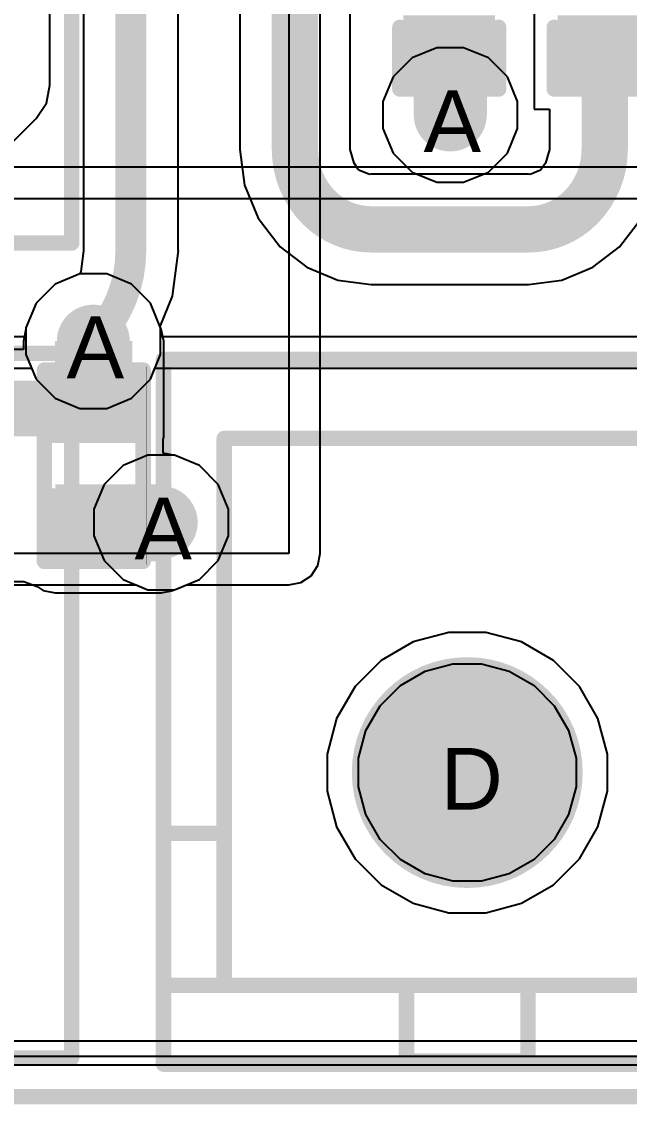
# Model space of a CAD drawing. Header units: inches. Extents: x 0 to 208, y 0 to 213.
# Drawn here: x 4.2606 to 4.4575, y -0.0025 to 0.3483 of the extents above; entities that cross this region are included whole.
import ezdxf

# ---------------------------------------------------------------- set-up
doc = ezdxf.new("R2010")
doc.units = ezdxf.units.IN
doc.header["$MEASUREMENT"] = 0
for name, color, linetype in [('Board_Outline', 216, 'Continuous'), ('Bottom Layer', 5, 'Continuous'), ('Bottom Overlay', 54, 'Continuous'), ('Bottom Paste', 16, 'Continuous'), ('Bottom Solder', 6, 'Continuous'), ('Drill Drawing', 1, 'Continuous'), ('L2_GND1', 16, 'Continuous'), ('L3_SIG1', 76, 'Continuous'), ('L4_PWR', 90, 'Continuous'), ('L5_GND2', 156, 'Continuous'), ('L6_SIG2', 130, 'Continuous'), ('L7_GND3', 216, 'Continuous'), ('Multi-Layer', 9, 'Continuous'), ('Pad Holes', 156, 'Continuous'), ('Top Layer', 1, 'Continuous'), ('Top Overlay', 2, 'Continuous'), ('Top Paste', 8, 'Continuous'), ('Top Solder', 216, 'Continuous'), ('Via Holes', 16, 'Continuous')]:
    doc.layers.add(name, color=color, linetype=linetype)
doc.styles.add('Arial', font='', dxfattribs={"height": 0.2})
doc.styles.get('Arial').set_extended_font_data('Arial')

# ---------------------------------------------------------------- blocks, each defined once
blk = doc.blocks.new('RES_0402_B_458')
at = {"layer": 'Bottom Layer'}
for points in [[(-0.0095, 0.0125), (-0.0095, -0.0125), (-0.0275, -0.0125), (-0.0275, 0.0125)], [(0.0275, 0.0125), (0.0275, -0.0125), (0.0095, -0.0125), (0.0095, 0.0125)]]:
    blk.add_hatch(color=5, dxfattribs=at).paths.add_polyline_path(points)
at = {"layer": 'Bottom Paste'}
for points in [[(-0.0095, 0.0125), (-0.0095, -0.0125), (-0.0275, -0.0125), (-0.0275, 0.0125)], [(0.0275, 0.0125), (0.0275, -0.0125), (0.0095, -0.0125), (0.0095, 0.0125)]]:
    blk.add_hatch(color=16, dxfattribs=at).paths.add_polyline_path(points)
at = {"layer": 'Bottom Solder'}
for points in [[(-0.00734, 0.01467), (-0.00734, -0.01467), (-0.02967, -0.01467), (-0.02967, 0.01467)], [(0.02966, 0.01467), (0.02966, -0.01467), (0.00733, -0.01467), (0.00733, 0.01467)]]:
    blk.add_hatch(color=6, dxfattribs=at).paths.add_polyline_path(points)
at = {"layer": 'Bottom Overlay'}
for points in [[(0.031, 0.016, 0.005, 0.005, 0), (-0.031, 0.016, 0.005, 0.005, 0)], [(-0.031, -0.016, 0.005, 0.005, 0), (-0.031, 0.016, 0.005, 0.005, 0)], [(0.031, -0.016, 0.005, 0.005, 0), (0.031, 0.016, 0.005, 0.005, 0)], [(0.032, 0.017, 0.000127, 0.000127, 0), (-0.032, 0.017, 0.000127, 0.000127, 0)], [(0.031, -0.016, 0.005, 0.005, 0), (-0.031, -0.016, 0.005, 0.005, 0)]]:
    blk.add_lwpolyline(points, format="xyseb", dxfattribs=at)
for points in [[(-0.03225, 0.016, 0.0025, 0.0025, 1), (-0.02975, 0.016, 0.0025, 0.0025, 1)], [(-0.03225, 0.016, 0.0025, 0.0025, 1), (-0.02975, 0.016, 0.0025, 0.0025, 1)], [(0.02975, 0.016, 0.0025, 0.0025, 1), (0.03225, 0.016, 0.0025, 0.0025, 1)], [(0.02975, 0.016, 0.0025, 0.0025, 1), (0.03225, 0.016, 0.0025, 0.0025, 1)], [(-0.03203, 0.017, 0.0000635, 0.0000635, 1), (-0.03197, 0.017, 0.0000635, 0.0000635, 1)], [(0.03197, 0.017, 0.0000635, 0.0000635, 1), (0.03203, 0.017, 0.0000635, 0.0000635, 1)], [(-0.03225, -0.016, 0.0025, 0.0025, 1), (-0.02975, -0.016, 0.0025, 0.0025, 1)], [(-0.03225, -0.016, 0.0025, 0.0025, 1), (-0.02975, -0.016, 0.0025, 0.0025, 1)], [(0.02975, -0.016, 0.0025, 0.0025, 1), (0.03225, -0.016, 0.0025, 0.0025, 1)], [(0.02975, -0.016, 0.0025, 0.0025, 1), (0.03225, -0.016, 0.0025, 0.0025, 1)]]:
    blk.add_lwpolyline(points, format="xyseb", close=True, dxfattribs=at)
blk = doc.blocks.new('XH_4A_519')
at = {"layer": 'Top Overlay'}
for points in [[(-0.24607, 0.1318, 0.005, 0.005, 0), (0.24606, 0.1318, 0.005, 0.005, 0)], [(0.24606, -0.096, 0.005, 0.005, 0), (0.24606, 0.1318, 0.005, 0.005, 0)], [(-0.24607, -0.09655, 0.005, 0.005, 0), (0.24606, -0.09655, 0.005, 0.005, 0)]]:
    blk.add_lwpolyline(points, format="xyseb", dxfattribs=at)
for points in [[(0.24481, 0.1318, 0.0025, 0.0025, 1), (0.24731, 0.1318, 0.0025, 0.0025, 1)], [(0.24481, 0.1318, 0.0025, 0.0025, 1), (0.24731, 0.1318, 0.0025, 0.0025, 1)], [(0.24481, -0.096, 0.0025, 0.0025, 1), (0.24731, -0.096, 0.0025, 0.0025, 1)], [(0.24481, -0.09655, 0.0025, 0.0025, 1), (0.24731, -0.09655, 0.0025, 0.0025, 1)]]:
    blk.add_lwpolyline(points, format="xyseb", close=True, dxfattribs=at)
blk = doc.blocks.new('XH_4A_L_521')
at = {"layer": 'Top Overlay'}
for points in [[(0.24606, -0.09, 0.005, 0.005, 0), (0.24606, 0.13779, 0.005, 0.005, 0)], [(-0.24607, -0.09055, 0.005, 0.005, 0), (0.24606, -0.09055, 0.005, 0.005, 0)]]:
    blk.add_lwpolyline(points, format="xyseb", dxfattribs=at)
for points in [[(0.24481, -0.09, 0.0025, 0.0025, 1), (0.24731, -0.09, 0.0025, 0.0025, 1)], [(0.24481, -0.09055, 0.0025, 0.0025, 1), (0.24731, -0.09055, 0.0025, 0.0025, 1)]]:
    blk.add_lwpolyline(points, format="xyseb", close=True, dxfattribs=at)
blk = doc.blocks.new('HC_XH_3A_R_529')
at = {"layer": 'Bottom Layer'}
h = blk.add_hatch(color=5, dxfattribs=at)
edge = h.paths.add_edge_path()
edge.add_arc((-0.09843, 0), 0.03543, 0, 360)
h = blk.add_hatch(color=5, dxfattribs=at)
edge = h.paths.add_edge_path()
edge.add_arc((0, 0), 0.03543, 0, 360)
blk.add_hatch(color=5, dxfattribs=at).paths.add_polyline_path([(0.06299, 0.03543), (0.13386, 0.03543), (0.13386, -0.03543), (0.06299, -0.03543)])
at = {"layer": 'Bottom Solder'}
h = blk.add_hatch(color=6, dxfattribs=at)
edge = h.paths.add_edge_path()
edge.add_arc((-0.09843, 0), 0.0374, 0, 360)
h = blk.add_hatch(color=6, dxfattribs=at)
edge = h.paths.add_edge_path()
edge.add_arc((0, 0), 0.0374, 0, 360)
blk.add_hatch(color=6, dxfattribs=at).paths.add_polyline_path([(0.06102, 0.0374), (0.13583, 0.0374), (0.13583, -0.0374), (0.06102, -0.0374)])
at = {"layer": 'L2_GND1'}
h = blk.add_hatch(color=16, dxfattribs=at)
edge = h.paths.add_edge_path()
edge.add_arc((-0.09843, 0), 0.03543, 0, 360)
h = blk.add_hatch(color=16, dxfattribs=at)
edge = h.paths.add_edge_path()
edge.add_arc((0, 0), 0.03543, 0, 360)
blk.add_hatch(color=16, dxfattribs=at).paths.add_polyline_path([(0.06299, 0.03543), (0.13386, 0.03543), (0.13386, -0.03543), (0.06299, -0.03543)])
at = {"layer": 'L3_SIG1'}
h = blk.add_hatch(color=76, dxfattribs=at)
edge = h.paths.add_edge_path()
edge.add_arc((-0.09843, 0), 0.03543, 0, 360)
h = blk.add_hatch(color=76, dxfattribs=at)
edge = h.paths.add_edge_path()
edge.add_arc((0, 0), 0.03543, 0, 360)
blk.add_hatch(color=76, dxfattribs=at).paths.add_polyline_path([(0.06299, 0.03543), (0.13386, 0.03543), (0.13386, -0.03543), (0.06299, -0.03543)])
at = {"layer": 'L4_PWR'}
h = blk.add_hatch(color=90, dxfattribs=at)
edge = h.paths.add_edge_path()
edge.add_arc((-0.09843, 0), 0.03543, 0, 360)
h = blk.add_hatch(color=90, dxfattribs=at)
edge = h.paths.add_edge_path()
edge.add_arc((0, 0), 0.03543, 0, 360)
blk.add_hatch(color=90, dxfattribs=at).paths.add_polyline_path([(0.06299, 0.03543), (0.13386, 0.03543), (0.13386, -0.03543), (0.06299, -0.03543)])
at = {"layer": 'L5_GND2'}
h = blk.add_hatch(color=156, dxfattribs=at)
edge = h.paths.add_edge_path()
edge.add_arc((-0.09843, 0), 0.03543, 0, 360)
h = blk.add_hatch(color=156, dxfattribs=at)
edge = h.paths.add_edge_path()
edge.add_arc((0, 0), 0.03543, 0, 360)
blk.add_hatch(color=156, dxfattribs=at).paths.add_polyline_path([(0.06299, 0.03543), (0.13386, 0.03543), (0.13386, -0.03543), (0.06299, -0.03543)])
at = {"layer": 'L6_SIG2'}
h = blk.add_hatch(color=130, dxfattribs=at)
edge = h.paths.add_edge_path()
edge.add_arc((-0.09843, 0), 0.03543, 0, 360)
h = blk.add_hatch(color=130, dxfattribs=at)
edge = h.paths.add_edge_path()
edge.add_arc((0, 0), 0.03543, 0, 360)
blk.add_hatch(color=130, dxfattribs=at).paths.add_polyline_path([(0.06299, 0.03543), (0.13386, 0.03543), (0.13386, -0.03543), (0.06299, -0.03543)])
at = {"layer": 'L7_GND3'}
h = blk.add_hatch(color=216, dxfattribs=at)
edge = h.paths.add_edge_path()
edge.add_arc((-0.09843, 0), 0.03543, 0, 360)
h = blk.add_hatch(color=216, dxfattribs=at)
edge = h.paths.add_edge_path()
edge.add_arc((0, 0), 0.03543, 0, 360)
blk.add_hatch(color=216, dxfattribs=at).paths.add_polyline_path([(0.06299, 0.03543), (0.13386, 0.03543), (0.13386, -0.03543), (0.06299, -0.03543)])
at = {"layer": 'Multi-Layer'}
h = blk.add_hatch(color=9, dxfattribs=at)
edge = h.paths.add_edge_path()
edge.add_arc((-0.09843, 0), 0.03543, 0, 360)
h = blk.add_hatch(color=9, dxfattribs=at)
edge = h.paths.add_edge_path()
edge.add_arc((0, 0), 0.03543, 0, 360)
blk.add_hatch(color=9, dxfattribs=at).paths.add_polyline_path([(0.06299, 0.03543), (0.13386, 0.03543), (0.13386, -0.03543), (0.06299, -0.03543)])
at = {"layer": 'Pad Holes'}
h = blk.add_hatch(color=7, dxfattribs=at)
edge = h.paths.add_edge_path()
edge.add_arc((-0.09843, 0), 0.01969, 0, 360)
h = blk.add_hatch(color=7, dxfattribs=at)
edge = h.paths.add_edge_path()
edge.add_arc((0, 0), 0.01969, 0, 360)
h = blk.add_hatch(color=7, dxfattribs=at)
edge = h.paths.add_edge_path()
edge.add_arc((0.09842, 0), 0.01969, 0, 360)
at = {"layer": 'Top Layer'}
h = blk.add_hatch(color=1, dxfattribs=at)
edge = h.paths.add_edge_path()
edge.add_arc((-0.09843, 0), 0.03543, 0, 360)
h = blk.add_hatch(color=1, dxfattribs=at)
edge = h.paths.add_edge_path()
edge.add_arc((0, 0), 0.03543, 0, 360)
blk.add_hatch(color=1, dxfattribs=at).paths.add_polyline_path([(0.06299, 0.03543), (0.13386, 0.03543), (0.13386, -0.03543), (0.06299, -0.03543)])
at = {"layer": 'Top Solder'}
h = blk.add_hatch(color=216, dxfattribs=at)
edge = h.paths.add_edge_path()
edge.add_arc((-0.09843, 0), 0.0374, 0, 360)
h = blk.add_hatch(color=216, dxfattribs=at)
edge = h.paths.add_edge_path()
edge.add_arc((0, 0), 0.0374, 0, 360)
blk.add_hatch(color=216, dxfattribs=at).paths.add_polyline_path([(0.06102, 0.0374), (0.13583, 0.0374), (0.13583, -0.0374), (0.06102, -0.0374)])
at = {"layer": 'Top Overlay'}
for points in [[(-0.19685, 0.13386, 0.005, 0.005, 0), (0.19685, 0.13386, 0.005, 0.005, 0)], [(-0.19685, -0.09449, 0.005, 0.005, 0), (-0.19685, 0.13386, 0.005, 0.005, 0)], [(0.19685, -0.09449, 0.005, 0.005, 0), (0.19685, 0.13386, 0.005, 0.005, 0)], [(-0.17717, -0.0689, 0.005, 0.005, 0), (-0.17717, 0.10827, 0.005, 0.005, 0)], [(-0.17717, 0.10827, 0.005, 0.005, 0), (0.17224, 0.10827, 0.005, 0.005, 0)], [(0.17224, -0.0689, 0.005, 0.005, 0), (0.17224, 0.10827, 0.005, 0.005, 0)], [(-0.19685, -0.0689, 0.005, 0.005, 0), (-0.19685, -0.01969, 0.005, 0.005, 0)], [(-0.19685, -0.01969, 0.005, 0.005, 0), (-0.17716, -0.01969, 0.005, 0.005, 0)], [(-0.17716, -0.0689, 0.005, 0.005, 0), (-0.17716, -0.01969, 0.005, 0.005, 0)], [(0.17224, -0.0689, 0.005, 0.005, 0), (0.17224, -0.01969, 0.005, 0.005, 0)], [(0.17224, -0.01969, 0.005, 0.005, 0), (0.19685, -0.01969, 0.005, 0.005, 0)], [(0.19685, -0.0689, 0.005, 0.005, 0), (0.19685, -0.01969, 0.005, 0.005, 0)], [(-0.19685, -0.0689, 0.005, 0.005, 0), (-0.17716, -0.0689, 0.005, 0.005, 0)], [(-0.17717, -0.0689, 0.005, 0.005, 0), (0.17224, -0.0689, 0.005, 0.005, 0)], [(-0.11811, -0.09351, 0.005, 0.005, 0), (-0.11811, -0.0689, 0.005, 0.005, 0)], [(-0.11811, -0.0689, 0.005, 0.005, 0), (-0.07874, -0.0689, 0.005, 0.005, 0)], [(-0.07874, -0.09351, 0.005, 0.005, 0), (-0.07874, -0.0689, 0.005, 0.005, 0)], [(0.07874, -0.09351, 0.005, 0.005, 0), (0.07874, -0.0689, 0.005, 0.005, 0)], [(0.07874, -0.0689, 0.005, 0.005, 0), (0.11811, -0.0689, 0.005, 0.005, 0)], [(0.11811, -0.09351, 0.005, 0.005, 0), (0.11811, -0.0689, 0.005, 0.005, 0)], [(0.17224, -0.0689, 0.005, 0.005, 0), (0.19685, -0.0689, 0.005, 0.005, 0)], [(-0.11811, -0.09351, 0.005, 0.005, 0), (-0.07874, -0.09351, 0.005, 0.005, 0)], [(0.07874, -0.09351, 0.005, 0.005, 0), (0.11811, -0.09351, 0.005, 0.005, 0)], [(-0.19685, -0.09449, 0.005, 0.005, 0), (0.19685, -0.09449, 0.005, 0.005, 0)]]:
    blk.add_lwpolyline(points, format="xyseb", dxfattribs=at)
for points in [[(-0.1981, 0.13386, 0.0025, 0.0025, 1), (-0.1956, 0.13386, 0.0025, 0.0025, 1)], [(-0.1981, 0.13386, 0.0025, 0.0025, 1), (-0.1956, 0.13386, 0.0025, 0.0025, 1)], [(0.1956, 0.13386, 0.0025, 0.0025, 1), (0.1981, 0.13386, 0.0025, 0.0025, 1)], [(0.1956, 0.13386, 0.0025, 0.0025, 1), (0.1981, 0.13386, 0.0025, 0.0025, 1)], [(-0.17842, 0.10827, 0.0025, 0.0025, 1), (-0.17592, 0.10827, 0.0025, 0.0025, 1)], [(-0.17842, 0.10827, 0.0025, 0.0025, 1), (-0.17592, 0.10827, 0.0025, 0.0025, 1)], [(0.17099, 0.10827, 0.0025, 0.0025, 1), (0.17349, 0.10827, 0.0025, 0.0025, 1)], [(0.17099, 0.10827, 0.0025, 0.0025, 1), (0.17349, 0.10827, 0.0025, 0.0025, 1)], [(-0.1981, -0.01969, 0.0025, 0.0025, 1), (-0.1956, -0.01969, 0.0025, 0.0025, 1)], [(-0.1981, -0.01969, 0.0025, 0.0025, 1), (-0.1956, -0.01969, 0.0025, 0.0025, 1)], [(-0.17841, -0.01969, 0.0025, 0.0025, 1), (-0.17591, -0.01969, 0.0025, 0.0025, 1)], [(-0.17841, -0.01969, 0.0025, 0.0025, 1), (-0.17591, -0.01969, 0.0025, 0.0025, 1)], [(0.17099, -0.01969, 0.0025, 0.0025, 1), (0.17349, -0.01969, 0.0025, 0.0025, 1)], [(0.17099, -0.01969, 0.0025, 0.0025, 1), (0.17349, -0.01969, 0.0025, 0.0025, 1)], [(0.1956, -0.01969, 0.0025, 0.0025, 1), (0.1981, -0.01969, 0.0025, 0.0025, 1)], [(0.1956, -0.01969, 0.0025, 0.0025, 1), (0.1981, -0.01969, 0.0025, 0.0025, 1)], [(-0.1981, -0.0689, 0.0025, 0.0025, 1), (-0.1956, -0.0689, 0.0025, 0.0025, 1)], [(-0.1981, -0.0689, 0.0025, 0.0025, 1), (-0.1956, -0.0689, 0.0025, 0.0025, 1)], [(-0.17842, -0.0689, 0.0025, 0.0025, 1), (-0.17592, -0.0689, 0.0025, 0.0025, 1)], [(-0.17842, -0.0689, 0.0025, 0.0025, 1), (-0.17592, -0.0689, 0.0025, 0.0025, 1)], [(-0.17841, -0.0689, 0.0025, 0.0025, 1), (-0.17591, -0.0689, 0.0025, 0.0025, 1)], [(-0.17841, -0.0689, 0.0025, 0.0025, 1), (-0.17591, -0.0689, 0.0025, 0.0025, 1)], [(-0.11936, -0.0689, 0.0025, 0.0025, 1), (-0.11686, -0.0689, 0.0025, 0.0025, 1)], [(-0.11936, -0.0689, 0.0025, 0.0025, 1), (-0.11686, -0.0689, 0.0025, 0.0025, 1)], [(-0.07999, -0.0689, 0.0025, 0.0025, 1), (-0.07749, -0.0689, 0.0025, 0.0025, 1)], [(-0.07999, -0.0689, 0.0025, 0.0025, 1), (-0.07749, -0.0689, 0.0025, 0.0025, 1)], [(0.07749, -0.0689, 0.0025, 0.0025, 1), (0.07999, -0.0689, 0.0025, 0.0025, 1)], [(0.07749, -0.0689, 0.0025, 0.0025, 1), (0.07999, -0.0689, 0.0025, 0.0025, 1)], [(0.11686, -0.0689, 0.0025, 0.0025, 1), (0.11936, -0.0689, 0.0025, 0.0025, 1)], [(0.11686, -0.0689, 0.0025, 0.0025, 1), (0.11936, -0.0689, 0.0025, 0.0025, 1)], [(0.17099, -0.0689, 0.0025, 0.0025, 1), (0.17349, -0.0689, 0.0025, 0.0025, 1)], [(0.17099, -0.0689, 0.0025, 0.0025, 1), (0.17349, -0.0689, 0.0025, 0.0025, 1)], [(0.17099, -0.0689, 0.0025, 0.0025, 1), (0.17349, -0.0689, 0.0025, 0.0025, 1)], [(0.17099, -0.0689, 0.0025, 0.0025, 1), (0.17349, -0.0689, 0.0025, 0.0025, 1)], [(0.1956, -0.0689, 0.0025, 0.0025, 1), (0.1981, -0.0689, 0.0025, 0.0025, 1)], [(0.1956, -0.0689, 0.0025, 0.0025, 1), (0.1981, -0.0689, 0.0025, 0.0025, 1)], [(-0.11936, -0.09351, 0.0025, 0.0025, 1), (-0.11686, -0.09351, 0.0025, 0.0025, 1)], [(-0.11936, -0.09351, 0.0025, 0.0025, 1), (-0.11686, -0.09351, 0.0025, 0.0025, 1)], [(-0.07999, -0.09351, 0.0025, 0.0025, 1), (-0.07749, -0.09351, 0.0025, 0.0025, 1)], [(-0.07999, -0.09351, 0.0025, 0.0025, 1), (-0.07749, -0.09351, 0.0025, 0.0025, 1)], [(0.07749, -0.09351, 0.0025, 0.0025, 1), (0.07999, -0.09351, 0.0025, 0.0025, 1)], [(0.07749, -0.09351, 0.0025, 0.0025, 1), (0.07999, -0.09351, 0.0025, 0.0025, 1)], [(0.11686, -0.09351, 0.0025, 0.0025, 1), (0.11936, -0.09351, 0.0025, 0.0025, 1)], [(0.11686, -0.09351, 0.0025, 0.0025, 1), (0.11936, -0.09351, 0.0025, 0.0025, 1)], [(-0.1981, -0.09449, 0.0025, 0.0025, 1), (-0.1956, -0.09449, 0.0025, 0.0025, 1)], [(-0.1981, -0.09449, 0.0025, 0.0025, 1), (-0.1956, -0.09449, 0.0025, 0.0025, 1)], [(0.1956, -0.09449, 0.0025, 0.0025, 1), (0.1981, -0.09449, 0.0025, 0.0025, 1)], [(0.1956, -0.09449, 0.0025, 0.0025, 1), (0.1981, -0.09449, 0.0025, 0.0025, 1)]]:
    blk.add_lwpolyline(points, format="xyseb", close=True, dxfattribs=at)
blk = doc.blocks.new('CAP_0402_640')
at = {"layer": 'Top Layer'}
for points in [[(-0.0275, -0.0125), (-0.0275, 0.0125), (-0.0095, 0.0125), (-0.0095, -0.0125)], [(0.0095, -0.0125), (0.0095, 0.0125), (0.0275, 0.0125), (0.0275, -0.0125)]]:
    blk.add_hatch(color=1, dxfattribs=at).paths.add_polyline_path(points)
at = {"layer": 'Top Paste'}
for points in [[(-0.0275, -0.0125), (-0.0275, 0.0125), (-0.0095, 0.0125), (-0.0095, -0.0125)], [(0.0095, -0.0125), (0.0095, 0.0125), (0.0275, 0.0125), (0.0275, -0.0125)]]:
    blk.add_hatch(color=8, dxfattribs=at).paths.add_polyline_path(points)
at = {"layer": 'Top Solder'}
for points in [[(-0.02986, -0.01486), (-0.02986, 0.01486), (-0.00714, 0.01486), (-0.00714, -0.01486)], [(0.00714, -0.01486), (0.00714, 0.01486), (0.02986, 0.01486), (0.02986, -0.01486)]]:
    blk.add_hatch(color=216, dxfattribs=at).paths.add_polyline_path(points)
at = {"layer": 'Top Overlay'}
for points in [[(-0.031, -0.016, 0.005, 0.005, 0), (-0.031, 0.016, 0.005, 0.005, 0)], [(-0.011, 0.016, 0.005, 0.005, 0), (-0.031, 0.016, 0.005, 0.005, 0)], [(0.031, 0.016, 0.005, 0.005, 0), (0.011, 0.016, 0.005, 0.005, 0)], [(0.031, -0.016, 0.005, 0.005, 0), (0.031, 0.016, 0.005, 0.005, 0)], [(-0.011, -0.016, 0.005, 0.005, 0), (-0.031, -0.016, 0.005, 0.005, 0)], [(0.031, -0.016, 0.005, 0.005, 0), (0.011, -0.016, 0.005, 0.005, 0)]]:
    blk.add_lwpolyline(points, format="xyseb", dxfattribs=at)
for points in [[(-0.03225, 0.016, 0.0025, 0.0025, 1), (-0.02975, 0.016, 0.0025, 0.0025, 1)], [(-0.03225, 0.016, 0.0025, 0.0025, 1), (-0.02975, 0.016, 0.0025, 0.0025, 1)], [(-0.01225, 0.016, 0.0025, 0.0025, 1), (-0.00975, 0.016, 0.0025, 0.0025, 1)], [(0.00975, 0.016, 0.0025, 0.0025, 1), (0.01225, 0.016, 0.0025, 0.0025, 1)], [(0.02975, 0.016, 0.0025, 0.0025, 1), (0.03225, 0.016, 0.0025, 0.0025, 1)], [(0.02975, 0.016, 0.0025, 0.0025, 1), (0.03225, 0.016, 0.0025, 0.0025, 1)], [(-0.03225, -0.016, 0.0025, 0.0025, 1), (-0.02975, -0.016, 0.0025, 0.0025, 1)], [(-0.03225, -0.016, 0.0025, 0.0025, 1), (-0.02975, -0.016, 0.0025, 0.0025, 1)], [(-0.01225, -0.016, 0.0025, 0.0025, 1), (-0.00975, -0.016, 0.0025, 0.0025, 1)], [(0.00975, -0.016, 0.0025, 0.0025, 1), (0.01225, -0.016, 0.0025, 0.0025, 1)], [(0.02975, -0.016, 0.0025, 0.0025, 1), (0.03225, -0.016, 0.0025, 0.0025, 1)], [(0.02975, -0.016, 0.0025, 0.0025, 1), (0.03225, -0.016, 0.0025, 0.0025, 1)]]:
    blk.add_lwpolyline(points, format="xyseb", close=True, dxfattribs=at)
blk = doc.blocks.new('CAP_0402_642')
at = {"layer": 'Top Layer'}
for points in [[(-0.0275, -0.0125), (-0.0275, 0.0125), (-0.0095, 0.0125), (-0.0095, -0.0125)], [(0.0095, -0.0125), (0.0095, 0.0125), (0.0275, 0.0125), (0.0275, -0.0125)]]:
    blk.add_hatch(color=1, dxfattribs=at).paths.add_polyline_path(points)
at = {"layer": 'Top Paste'}
for points in [[(-0.0275, -0.0125), (-0.0275, 0.0125), (-0.0095, 0.0125), (-0.0095, -0.0125)], [(0.0095, -0.0125), (0.0095, 0.0125), (0.0275, 0.0125), (0.0275, -0.0125)]]:
    blk.add_hatch(color=8, dxfattribs=at).paths.add_polyline_path(points)
at = {"layer": 'Top Solder'}
for points in [[(-0.02986, -0.01486), (-0.02986, 0.01486), (-0.00714, 0.01486), (-0.00714, -0.01486)], [(0.00714, -0.01486), (0.00714, 0.01486), (0.02986, 0.01486), (0.02986, -0.01486)]]:
    blk.add_hatch(color=216, dxfattribs=at).paths.add_polyline_path(points)
at = {"layer": 'Top Overlay'}
for points in [[(-0.031, 0.016, 0.005, 0.005, 0), (-0.031, -0.016, 0.005, 0.005, 0)], [(-0.031, 0.016, 0.005, 0.005, 0), (-0.011, 0.016, 0.005, 0.005, 0)], [(0.011, 0.016, 0.005, 0.005, 0), (0.031, 0.016, 0.005, 0.005, 0)], [(0.031, 0.016, 0.005, 0.005, 0), (0.031, -0.016, 0.005, 0.005, 0)], [(-0.031, -0.016, 0.005, 0.005, 0), (-0.011, -0.016, 0.005, 0.005, 0)], [(0.011, -0.016, 0.005, 0.005, 0), (0.031, -0.016, 0.005, 0.005, 0)]]:
    blk.add_lwpolyline(points, format="xyseb", dxfattribs=at)
for points in [[(-0.03225, 0.016, 0.0025, 0.0025, 1), (-0.02975, 0.016, 0.0025, 0.0025, 1)], [(-0.03225, 0.016, 0.0025, 0.0025, 1), (-0.02975, 0.016, 0.0025, 0.0025, 1)], [(-0.01225, 0.016, 0.0025, 0.0025, 1), (-0.00975, 0.016, 0.0025, 0.0025, 1)], [(0.00975, 0.016, 0.0025, 0.0025, 1), (0.01225, 0.016, 0.0025, 0.0025, 1)], [(0.02975, 0.016, 0.0025, 0.0025, 1), (0.03225, 0.016, 0.0025, 0.0025, 1)], [(0.02975, 0.016, 0.0025, 0.0025, 1), (0.03225, 0.016, 0.0025, 0.0025, 1)], [(-0.03225, -0.016, 0.0025, 0.0025, 1), (-0.02975, -0.016, 0.0025, 0.0025, 1)], [(-0.03225, -0.016, 0.0025, 0.0025, 1), (-0.02975, -0.016, 0.0025, 0.0025, 1)], [(-0.01225, -0.016, 0.0025, 0.0025, 1), (-0.00975, -0.016, 0.0025, 0.0025, 1)], [(0.00975, -0.016, 0.0025, 0.0025, 1), (0.01225, -0.016, 0.0025, 0.0025, 1)], [(0.02975, -0.016, 0.0025, 0.0025, 1), (0.03225, -0.016, 0.0025, 0.0025, 1)], [(0.02975, -0.016, 0.0025, 0.0025, 1), (0.03225, -0.016, 0.0025, 0.0025, 1)]]:
    blk.add_lwpolyline(points, format="xyseb", close=True, dxfattribs=at)

msp = doc.modelspace()

# ---------------------------------------------------------------- hatches: boundary and pattern name
at = {"layer": 'Bottom Layer'}
h = msp.add_hatch(color=5, dxfattribs=at)
edge = h.paths.add_edge_path()
edge.add_arc((4.39949, 0.31806), 0.01181, 0, 360)
h = msp.add_hatch(color=5, dxfattribs=at)
edge = h.paths.add_edge_path()
edge.add_arc((4.28385, 0.24479), 0.01181, 0, 360)
for points in [[(4.27145, 0.21393), (4.29645, 0.21393), (4.29645, 0.24479), (4.27145, 0.24479)], [(4.22635, 0.21393), (4.2965, 0.21393), (4.2965, 0.23193), (4.22635, 0.23193)], [(4.2715, 0.19843), (4.2715, 0.17343), (4.30585, 0.17343), (4.30585, 0.19843)]]:
    msp.add_hatch(color=5, dxfattribs=at).paths.add_polyline_path(points)
h = msp.add_hatch(color=5, dxfattribs=at)
edge = h.paths.add_edge_path()
edge.add_arc((4.30585, 0.18604), 0.01181, 0, 360)
at = {"layer": 'L2_GND1'}
h = msp.add_hatch(color=16, dxfattribs=at)
edge = h.paths.add_edge_path()
edge.add_arc((4.39949, 0.31806), 0.01181, 0, 360)
h = msp.add_hatch(color=16, dxfattribs=at)
edge = h.paths.add_edge_path()
edge.add_arc((4.28385, 0.24479), 0.01181, 0, 360)
h = msp.add_hatch(color=16, dxfattribs=at)
edge = h.paths.add_edge_path()
edge.add_arc((4.30585, 0.18604), 0.01181, 0, 360)
at = {"layer": 'L3_SIG1'}
h = msp.add_hatch(color=76, dxfattribs=at)
edge = h.paths.add_edge_path()
edge.add_arc((4.39949, 0.31806), 0.01181, 0, 360)
h = msp.add_hatch(color=76, dxfattribs=at)
edge = h.paths.add_edge_path()
edge.add_arc((4.28385, 0.24479), 0.01181, 0, 360)
h = msp.add_hatch(color=76, dxfattribs=at)
edge = h.paths.add_edge_path()
edge.add_arc((4.30585, 0.18604), 0.01181, 0, 360)
at = {"layer": 'L4_PWR'}
h = msp.add_hatch(color=90, dxfattribs=at)
edge = h.paths.add_edge_path()
edge.add_arc((4.39949, 0.31806), 0.01181, 0, 360)
h = msp.add_hatch(color=90, dxfattribs=at)
edge = h.paths.add_edge_path()
edge.add_arc((4.28385, 0.24479), 0.01181, 0, 360)
h = msp.add_hatch(color=90, dxfattribs=at)
edge = h.paths.add_edge_path()
edge.add_arc((4.30585, 0.18604), 0.01181, 0, 360)
at = {"layer": 'L5_GND2'}
h = msp.add_hatch(color=156, dxfattribs=at)
edge = h.paths.add_edge_path()
edge.add_arc((4.39949, 0.31806), 0.01181, 0, 360)
h = msp.add_hatch(color=156, dxfattribs=at)
edge = h.paths.add_edge_path()
edge.add_arc((4.28385, 0.24479), 0.01181, 0, 360)
h = msp.add_hatch(color=156, dxfattribs=at)
edge = h.paths.add_edge_path()
edge.add_arc((4.30585, 0.18604), 0.01181, 0, 360)
at = {"layer": 'L6_SIG2'}
h = msp.add_hatch(color=130, dxfattribs=at)
edge = h.paths.add_edge_path()
edge.add_arc((4.39949, 0.31806), 0.01181, 0, 360)
h = msp.add_hatch(color=130, dxfattribs=at)
edge = h.paths.add_edge_path()
edge.add_arc((4.28385, 0.24479), 0.01181, 0, 360)
h = msp.add_hatch(color=130, dxfattribs=at)
edge = h.paths.add_edge_path()
edge.add_arc((4.30585, 0.18604), 0.01181, 0, 360)
at = {"layer": 'L7_GND3'}
h = msp.add_hatch(color=216, dxfattribs=at)
edge = h.paths.add_edge_path()
edge.add_arc((4.39949, 0.31806), 0.01181, 0, 360)
h = msp.add_hatch(color=216, dxfattribs=at)
edge = h.paths.add_edge_path()
edge.add_arc((4.28385, 0.24479), 0.01181, 0, 360)
h = msp.add_hatch(color=216, dxfattribs=at)
edge = h.paths.add_edge_path()
edge.add_arc((4.30585, 0.18604), 0.01181, 0, 360)
at = {"layer": 'Top Layer'}
msp.add_hatch(color=1, dxfattribs=at).paths.add_polyline_path([(4.38768, 0.31806), (4.41134, 0.31806), (4.41134, 0.34798), (4.38768, 0.34798)])
h = msp.add_hatch(color=1, dxfattribs=at)
edge = h.paths.add_edge_path()
edge.add_arc((4.39949, 0.31806), 0.01181, 0, 360)
h = msp.add_hatch(color=1, dxfattribs=at)
edge = h.paths.add_edge_path()
edge.add_arc((4.28385, 0.24479), 0.01181, 0, 360)
h = msp.add_hatch(color=1, dxfattribs=at)
edge = h.paths.add_edge_path()
edge.add_arc((4.30585, 0.18604), 0.01181, 0, 360)
at = {"layer": 'Via Holes'}
h = msp.add_hatch(color=7, dxfattribs=at)
edge = h.paths.add_edge_path()
edge.add_arc((4.39949, 0.31806), 0.00591, 0, 360)
h = msp.add_hatch(color=7, dxfattribs=at)
edge = h.paths.add_edge_path()
edge.add_arc((4.28385, 0.24479), 0.00591, 0, 360)
h = msp.add_hatch(color=7, dxfattribs=at)
edge = h.paths.add_edge_path()
edge.add_arc((4.30585, 0.18604), 0.00591, 0, 360)

# ---------------------------------------------------------------- linework, layer by layer
at = {"layer": 'Board_Outline'}
msp.add_lwpolyline([(0, 0, 0.005, 0.005, 0), (5.90551, 0, 0.005, 0.005, 0)], format="xyseb", dxfattribs=at)
at = {"layer": 'Bottom Layer'}
for p, q in [((4.27149, 0.26328), (4.26536, 0.25714)), ((4.27951, 0.2666), (4.27149, 0.26328)), ((4.28819, 0.2666), (4.27951, 0.2666)), ((4.2962, 0.26328), (4.28819, 0.2666)), ((4.30234, 0.25714), (4.2962, 0.26328)), ((4.26536, 0.25714), (4.26204, 0.24913)), ((4.30566, 0.24913), (4.30234, 0.25714)), ((4.26204, 0.24913), (4.26204, 0.2487)), ((4.30566, 0.24901), (4.30566, 0.24913)), ((4.26203, 0.24869), (4.26126, 0.24479)), ((4.26204, 0.2487), (4.26203, 0.24869)), ((4.30587, 0.24869), (4.30566, 0.24901)), ((4.30665, 0.24479), (4.30587, 0.24869)), ((4.26126, 0.24213), (4.22635, 0.24213)), ((4.26126, 0.24479), (4.26126, 0.24213)), ((4.30665, 0.23217), (4.30665, 0.24479)), ((4.3067, 0.23193), (4.30665, 0.23217)), ((4.3067, 0.21393), (4.3067, 0.23193)), ((4.3065, 0.21295), (4.3067, 0.21393)), ((4.3065, 0.2085), (4.3065, 0.21295)), ((4.30976, 0.20785), (4.3065, 0.2085)), ((4.31019, 0.20785), (4.30976, 0.20785)), ((4.30976, 0.20785), (4.30976, 0.20785)), ((4.31821, 0.20453), (4.31019, 0.20785)), ((4.32434, 0.19839), (4.31821, 0.20453)), ((4.32766, 0.19038), (4.32434, 0.19839)), ((4.32766, 0.1817), (4.32766, 0.19038)), ((4.32434, 0.17368), (4.32766, 0.1817)), ((4.31821, 0.16755), (4.32434, 0.17368)), ((4.25233, 0.16693), (4.26135, 0.16693)), ((4.26135, 0.16693), (4.26135, 0.16693)), ((4.26135, 0.16693), (4.26567, 0.1653)), ((4.26567, 0.1653), (4.2676, 0.16401)), ((4.31019, 0.16423), (4.31821, 0.16755)), ((4.2676, 0.16401), (4.2715, 0.16324)), ((4.2715, 0.16324), (4.30585, 0.16324)), ((4.30585, 0.16324), (4.30976, 0.16401)), ((4.30976, 0.16401), (4.31007, 0.16423)), ((4.31007, 0.16423), (4.31019, 0.16423)), ((4.73802, 0.0102), (3.69723, 0.0102))]:
    msp.add_line(p, q, dxfattribs=at)
at = {"layer": 'L2_GND1'}
for p, q in [((4.27149, 0.26328), (4.26536, 0.25714)), ((4.27951, 0.2666), (4.27149, 0.26328)), ((4.28819, 0.2666), (4.27951, 0.2666)), ((4.2962, 0.26328), (4.28819, 0.2666)), ((4.30234, 0.25714), (4.2962, 0.26328)), ((4.26536, 0.25714), (4.26204, 0.24913)), ((4.30566, 0.24913), (4.30234, 0.25714)), ((4.26204, 0.24913), (4.26204, 0.24045)), ((4.30566, 0.24045), (4.30566, 0.24913)), ((4.26204, 0.24045), (4.26536, 0.23243)), ((4.30234, 0.23243), (4.30566, 0.24045)), ((4.26536, 0.23243), (4.27149, 0.2263)), ((4.2962, 0.2263), (4.30234, 0.23243)), ((4.27149, 0.2263), (4.27951, 0.22298)), ((4.28819, 0.22298), (4.2962, 0.2263)), ((4.27951, 0.22298), (4.28819, 0.22298)), ((4.30152, 0.20785), (4.2935, 0.20453)), ((4.31019, 0.20785), (4.30152, 0.20785)), ((4.31821, 0.20453), (4.31019, 0.20785)), ((4.2935, 0.20453), (4.28736, 0.19839)), ((4.32434, 0.19839), (4.31821, 0.20453)), ((4.28736, 0.19839), (4.28404, 0.19038)), ((4.32766, 0.19038), (4.32434, 0.19839)), ((4.28404, 0.19038), (4.28404, 0.1817)), ((4.32766, 0.1817), (4.32766, 0.19038)), ((4.28404, 0.1817), (4.28736, 0.17368)), ((4.32434, 0.17368), (4.32766, 0.1817)), ((4.28736, 0.17368), (4.2935, 0.16755)), ((4.31821, 0.16755), (4.32434, 0.17368)), ((4.2935, 0.16755), (4.30152, 0.16423)), ((4.31019, 0.16423), (4.31821, 0.16755)), ((4.30152, 0.16423), (4.31019, 0.16423)), ((5.33184, 0.0102), (3.69723, 0.0102))]:
    msp.add_line(p, q, dxfattribs=at)
at = {"layer": 'L3_SIG1'}
for p, q in [((4.27149, 0.26328), (4.26536, 0.25714)), ((4.27951, 0.2666), (4.27149, 0.26328)), ((4.28819, 0.2666), (4.27951, 0.2666)), ((4.2962, 0.26328), (4.28819, 0.2666)), ((4.30234, 0.25714), (4.2962, 0.26328)), ((4.26536, 0.25714), (4.26204, 0.24913)), ((4.30566, 0.24913), (4.30234, 0.25714)), ((4.26204, 0.24913), (4.26204, 0.2462)), ((4.30566, 0.2462), (4.30566, 0.24913)), ((4.26204, 0.2462), (4.12009, 0.2462)), ((4.48504, 0.2462), (4.30566, 0.2462)), ((4.12009, 0.236), (4.26388, 0.236)), ((4.26388, 0.236), (4.26536, 0.23243)), ((4.30234, 0.23243), (4.30382, 0.236)), ((4.30382, 0.236), (4.48504, 0.236)), ((4.26536, 0.23243), (4.27149, 0.2263)), ((4.2962, 0.2263), (4.30234, 0.23243)), ((4.27149, 0.2263), (4.27951, 0.22298)), ((4.28819, 0.22298), (4.2962, 0.2263)), ((4.27951, 0.22298), (4.28819, 0.22298)), ((4.30152, 0.20785), (4.2935, 0.20453)), ((4.31019, 0.20785), (4.30152, 0.20785)), ((4.31821, 0.20453), (4.31019, 0.20785)), ((4.2935, 0.20453), (4.28736, 0.19839)), ((4.32434, 0.19839), (4.31821, 0.20453)), ((4.28736, 0.19839), (4.28404, 0.19038)), ((4.32766, 0.19038), (4.32434, 0.19839)), ((4.28404, 0.19038), (4.28404, 0.1817)), ((4.32766, 0.1817), (4.32766, 0.19038)), ((4.28404, 0.1817), (4.28736, 0.17368)), ((4.32434, 0.17368), (4.32766, 0.1817)), ((4.28736, 0.17368), (4.2935, 0.16755)), ((4.31821, 0.16755), (4.32434, 0.17368)), ((4.2935, 0.16755), (4.30152, 0.16423)), ((4.31019, 0.16423), (4.31821, 0.16755)), ((4.30152, 0.16423), (4.31019, 0.16423)), ((4.39902, 0.15043), (4.38746, 0.14734)), ((4.41098, 0.15043), (4.39902, 0.15043)), ((4.42254, 0.14734), (4.41098, 0.15043)), ((4.38746, 0.14734), (4.3771, 0.14136)), ((4.4329, 0.14136), (4.42254, 0.14734)), ((4.3771, 0.14136), (4.36864, 0.1329)), ((4.44136, 0.1329), (4.4329, 0.14136)), ((4.38336, 0.1332), (4.3914, 0.13784)), ((4.3914, 0.13784), (4.40036, 0.14024)), ((4.40036, 0.14024), (4.40964, 0.14024)), ((4.40964, 0.14024), (4.4186, 0.13784)), ((4.4186, 0.13784), (4.42664, 0.1332)), ((4.36864, 0.1329), (4.36266, 0.12254)), ((4.3768, 0.12664), (4.38336, 0.1332)), ((4.42664, 0.1332), (4.4332, 0.12664)), ((4.44734, 0.12254), (4.44136, 0.1329)), ((4.37216, 0.1186), (4.3768, 0.12664)), ((4.4332, 0.12664), (4.43784, 0.1186)), ((4.36266, 0.12254), (4.35957, 0.11098)), ((4.45043, 0.11098), (4.44734, 0.12254)), ((4.36976, 0.10964), (4.37216, 0.1186)), ((4.43784, 0.1186), (4.44024, 0.10964)), ((4.35957, 0.11098), (4.35957, 0.09902)), ((4.36976, 0.10036), (4.36976, 0.10964)), ((4.44024, 0.10964), (4.44024, 0.10036)), ((4.45043, 0.09902), (4.45043, 0.11098)), ((4.35957, 0.09902), (4.36266, 0.08746)), ((4.37216, 0.0914), (4.36976, 0.10036)), ((4.44024, 0.10036), (4.43784, 0.0914)), ((4.44734, 0.08746), (4.45043, 0.09902)), ((4.3768, 0.08336), (4.37216, 0.0914)), ((4.43784, 0.0914), (4.4332, 0.08336)), ((4.36266, 0.08746), (4.36864, 0.0771)), ((4.44136, 0.0771), (4.44734, 0.08746)), ((4.38336, 0.0768), (4.3768, 0.08336)), ((4.4332, 0.08336), (4.42664, 0.0768)), ((4.36864, 0.0771), (4.3771, 0.06864)), ((4.3914, 0.07216), (4.38336, 0.0768)), ((4.42664, 0.0768), (4.4186, 0.07216)), ((4.4329, 0.06864), (4.44136, 0.0771)), ((4.40036, 0.06976), (4.3914, 0.07216)), ((4.4186, 0.07216), (4.40964, 0.06976)), ((4.3771, 0.06864), (4.38746, 0.06266)), ((4.40964, 0.06976), (4.40036, 0.06976)), ((4.42254, 0.06266), (4.4329, 0.06864)), ((4.38746, 0.06266), (4.39902, 0.05957)), ((4.41098, 0.05957), (4.42254, 0.06266)), ((4.39902, 0.05957), (4.41098, 0.05957)), ((5.094, 0.013), (3.776, 0.013))]:
    msp.add_line(p, q, dxfattribs=at)
at = {"layer": 'L4_PWR'}
for p, q in [((4.34718, 0.64692), (4.34718, 0.176)), ((4.35738, 0.176), (4.35738, 0.64692)), ((4.39516, 0.33987), (4.38714, 0.33655)), ((4.40383, 0.33987), (4.39516, 0.33987)), ((4.41185, 0.33655), (4.40383, 0.33987)), ((4.38714, 0.33655), (4.381, 0.33041)), ((4.41798, 0.33041), (4.41185, 0.33655)), ((4.381, 0.33041), (4.37768, 0.3224)), ((4.4213, 0.3224), (4.41798, 0.33041)), ((4.37768, 0.3224), (4.37768, 0.31372)), ((4.4213, 0.31372), (4.4213, 0.3224)), ((4.37768, 0.31372), (4.381, 0.3057)), ((4.41798, 0.3057), (4.4213, 0.31372)), ((4.381, 0.3057), (4.38714, 0.29957)), ((4.41185, 0.29957), (4.41798, 0.3057)), ((4.38714, 0.29957), (4.39516, 0.29625)), ((4.40383, 0.29625), (4.41185, 0.29957)), ((4.39516, 0.29625), (4.40383, 0.29625)), ((4.27149, 0.26328), (4.26536, 0.25714)), ((4.27951, 0.2666), (4.27149, 0.26328)), ((4.28819, 0.2666), (4.27951, 0.2666)), ((4.2962, 0.26328), (4.28819, 0.2666)), ((4.30234, 0.25714), (4.2962, 0.26328)), ((4.26536, 0.25714), (4.26204, 0.24913)), ((4.30566, 0.24913), (4.30234, 0.25714)), ((4.26204, 0.24913), (4.26204, 0.24045)), ((4.30566, 0.24045), (4.30566, 0.24913)), ((4.26204, 0.24045), (4.26536, 0.23243)), ((4.30234, 0.23243), (4.30566, 0.24045)), ((4.26536, 0.23243), (4.27149, 0.2263)), ((4.2962, 0.2263), (4.30234, 0.23243)), ((4.27149, 0.2263), (4.27951, 0.22298)), ((4.28819, 0.22298), (4.2962, 0.2263)), ((4.27951, 0.22298), (4.28819, 0.22298)), ((4.34718, 0.176), (3.99211, 0.176)), ((4.3566, 0.1721), (4.35738, 0.176)), ((4.35439, 0.16879), (4.3566, 0.1721)), ((4.35108, 0.16658), (4.35439, 0.16879)), ((3.99211, 0.1658), (4.29771, 0.1658)), ((4.29771, 0.1658), (4.30152, 0.16423)), ((4.31019, 0.16423), (4.314, 0.1658)), ((4.314, 0.1658), (4.34718, 0.1658)), ((4.34718, 0.1658), (4.35108, 0.16658)), ((4.30152, 0.16423), (4.31019, 0.16423)), ((4.39902, 0.15043), (4.38746, 0.14734)), ((4.41098, 0.15043), (4.39902, 0.15043)), ((4.42254, 0.14734), (4.41098, 0.15043)), ((4.38746, 0.14734), (4.3771, 0.14136)), ((4.4329, 0.14136), (4.42254, 0.14734)), ((4.3771, 0.14136), (4.36864, 0.1329)), ((4.44136, 0.1329), (4.4329, 0.14136)), ((4.36864, 0.1329), (4.36266, 0.12254)), ((4.44734, 0.12254), (4.44136, 0.1329)), ((4.36266, 0.12254), (4.35957, 0.11098)), ((4.45043, 0.11098), (4.44734, 0.12254)), ((4.35957, 0.11098), (4.35957, 0.09902)), ((4.45043, 0.09902), (4.45043, 0.11098)), ((4.35957, 0.09902), (4.36266, 0.08746)), ((4.44734, 0.08746), (4.45043, 0.09902)), ((4.36266, 0.08746), (4.36864, 0.0771)), ((4.44136, 0.0771), (4.44734, 0.08746)), ((4.36864, 0.0771), (4.3771, 0.06864)), ((4.4329, 0.06864), (4.44136, 0.0771)), ((4.3771, 0.06864), (4.38746, 0.06266)), ((4.42254, 0.06266), (4.4329, 0.06864)), ((4.38746, 0.06266), (4.39902, 0.05957)), ((4.41098, 0.05957), (4.42254, 0.06266)), ((4.39902, 0.05957), (4.41098, 0.05957)), ((5.89532, 0.0102), (3.69723, 0.0102))]:
    msp.add_line(p, q, dxfattribs=at)
at = {"layer": 'L5_GND2'}
for p, q in [((4.27149, 0.26328), (4.26536, 0.25714)), ((4.27951, 0.2666), (4.27149, 0.26328)), ((4.28819, 0.2666), (4.27951, 0.2666)), ((4.2962, 0.26328), (4.28819, 0.2666)), ((4.30234, 0.25714), (4.2962, 0.26328)), ((4.26536, 0.25714), (4.26204, 0.24913)), ((4.30566, 0.24913), (4.30234, 0.25714)), ((4.26204, 0.24913), (4.26204, 0.24045)), ((4.30566, 0.24045), (4.30566, 0.24913)), ((4.26204, 0.24045), (4.26536, 0.23243)), ((4.30234, 0.23243), (4.30566, 0.24045)), ((4.26536, 0.23243), (4.27149, 0.2263)), ((4.2962, 0.2263), (4.30234, 0.23243)), ((4.27149, 0.2263), (4.27951, 0.22298)), ((4.28819, 0.22298), (4.2962, 0.2263)), ((4.27951, 0.22298), (4.28819, 0.22298)), ((4.30152, 0.20785), (4.2935, 0.20453)), ((4.31019, 0.20785), (4.30152, 0.20785)), ((4.31821, 0.20453), (4.31019, 0.20785)), ((4.2935, 0.20453), (4.28736, 0.19839)), ((4.32434, 0.19839), (4.31821, 0.20453)), ((4.28736, 0.19839), (4.28404, 0.19038)), ((4.32766, 0.19038), (4.32434, 0.19839)), ((4.28404, 0.19038), (4.28404, 0.1817)), ((4.32766, 0.1817), (4.32766, 0.19038)), ((4.28404, 0.1817), (4.28736, 0.17368)), ((4.32434, 0.17368), (4.32766, 0.1817)), ((4.28736, 0.17368), (4.2935, 0.16755)), ((4.31821, 0.16755), (4.32434, 0.17368)), ((4.2935, 0.16755), (4.30152, 0.16423)), ((4.31019, 0.16423), (4.31821, 0.16755)), ((4.30152, 0.16423), (4.31019, 0.16423)), ((5.89532, 0.0102), (3.69723, 0.0102))]:
    msp.add_line(p, q, dxfattribs=at)
at = {"layer": 'L6_SIG2'}
for p, q in [((4.67619, 0.3012), (4.17668, 0.3012)), ((4.17668, 0.291), (4.67812, 0.291)), ((4.27149, 0.26328), (4.26536, 0.25714)), ((4.27951, 0.2666), (4.27149, 0.26328)), ((4.28819, 0.2666), (4.27951, 0.2666)), ((4.2962, 0.26328), (4.28819, 0.2666)), ((4.30234, 0.25714), (4.2962, 0.26328)), ((4.26536, 0.25714), (4.26204, 0.24913)), ((4.30566, 0.24913), (4.30234, 0.25714)), ((4.26204, 0.24913), (4.26204, 0.24045)), ((4.30566, 0.24045), (4.30566, 0.24913)), ((4.26204, 0.24045), (4.26536, 0.23243)), ((4.30234, 0.23243), (4.30566, 0.24045)), ((4.26536, 0.23243), (4.27149, 0.2263)), ((4.2962, 0.2263), (4.30234, 0.23243)), ((4.27149, 0.2263), (4.27951, 0.22298)), ((4.28819, 0.22298), (4.2962, 0.2263)), ((4.27951, 0.22298), (4.28819, 0.22298)), ((4.30152, 0.20785), (4.2935, 0.20453)), ((4.31019, 0.20785), (4.30152, 0.20785)), ((4.31821, 0.20453), (4.31019, 0.20785)), ((4.2935, 0.20453), (4.28736, 0.19839)), ((4.32434, 0.19839), (4.31821, 0.20453)), ((4.28736, 0.19839), (4.28404, 0.19038)), ((4.32766, 0.19038), (4.32434, 0.19839)), ((4.28404, 0.19038), (4.28404, 0.1817)), ((4.32766, 0.1817), (4.32766, 0.19038)), ((4.28404, 0.1817), (4.28736, 0.17368)), ((4.32434, 0.17368), (4.32766, 0.1817)), ((4.28736, 0.17368), (4.2935, 0.16755)), ((4.31821, 0.16755), (4.32434, 0.17368)), ((4.2935, 0.16755), (4.30152, 0.16423)), ((4.31019, 0.16423), (4.31821, 0.16755)), ((4.30152, 0.16423), (4.31019, 0.16423)), ((4.39902, 0.15043), (4.38746, 0.14734)), ((4.41098, 0.15043), (4.39902, 0.15043)), ((4.42254, 0.14734), (4.41098, 0.15043)), ((4.38746, 0.14734), (4.3771, 0.14136)), ((4.4329, 0.14136), (4.42254, 0.14734)), ((4.3771, 0.14136), (4.36864, 0.1329)), ((4.44136, 0.1329), (4.4329, 0.14136)), ((4.38336, 0.1332), (4.3914, 0.13784)), ((4.3914, 0.13784), (4.40036, 0.14024)), ((4.40036, 0.14024), (4.40964, 0.14024)), ((4.40964, 0.14024), (4.4186, 0.13784)), ((4.4186, 0.13784), (4.42664, 0.1332)), ((4.36864, 0.1329), (4.36266, 0.12254)), ((4.3768, 0.12664), (4.38336, 0.1332)), ((4.42664, 0.1332), (4.4332, 0.12664)), ((4.44734, 0.12254), (4.44136, 0.1329)), ((4.37216, 0.1186), (4.3768, 0.12664)), ((4.4332, 0.12664), (4.43784, 0.1186)), ((4.36266, 0.12254), (4.35957, 0.11098)), ((4.45043, 0.11098), (4.44734, 0.12254)), ((4.36976, 0.10964), (4.37216, 0.1186)), ((4.43784, 0.1186), (4.44024, 0.10964)), ((4.35957, 0.11098), (4.35957, 0.09902)), ((4.36976, 0.10036), (4.36976, 0.10964)), ((4.44024, 0.10964), (4.44024, 0.10036)), ((4.45043, 0.09902), (4.45043, 0.11098)), ((4.35957, 0.09902), (4.36266, 0.08746)), ((4.37216, 0.0914), (4.36976, 0.10036)), ((4.44024, 0.10036), (4.43784, 0.0914)), ((4.44734, 0.08746), (4.45043, 0.09902)), ((4.3768, 0.08336), (4.37216, 0.0914)), ((4.43784, 0.0914), (4.4332, 0.08336)), ((4.36266, 0.08746), (4.36864, 0.0771)), ((4.44136, 0.0771), (4.44734, 0.08746)), ((4.38336, 0.0768), (4.3768, 0.08336)), ((4.4332, 0.08336), (4.42664, 0.0768)), ((4.36864, 0.0771), (4.3771, 0.06864)), ((4.3914, 0.07216), (4.38336, 0.0768)), ((4.42664, 0.0768), (4.4186, 0.07216)), ((4.4329, 0.06864), (4.44136, 0.0771)), ((4.40036, 0.06976), (4.3914, 0.07216)), ((4.4186, 0.07216), (4.40964, 0.06976)), ((4.3771, 0.06864), (4.38746, 0.06266)), ((4.40964, 0.06976), (4.40036, 0.06976)), ((4.42254, 0.06266), (4.4329, 0.06864)), ((4.38746, 0.06266), (4.39902, 0.05957)), ((4.41098, 0.05957), (4.42254, 0.06266)), ((4.39902, 0.05957), (4.41098, 0.05957)), ((5.098, 0.018), (3.788, 0.018))]:
    msp.add_line(p, q, dxfattribs=at)
at = {"layer": 'L7_GND3'}
for p, q in [((4.27149, 0.26328), (4.26536, 0.25714)), ((4.27951, 0.2666), (4.27149, 0.26328)), ((4.28819, 0.2666), (4.27951, 0.2666)), ((4.2962, 0.26328), (4.28819, 0.2666)), ((4.30234, 0.25714), (4.2962, 0.26328)), ((4.26536, 0.25714), (4.26204, 0.24913)), ((4.30566, 0.24913), (4.30234, 0.25714)), ((4.26204, 0.24913), (4.26204, 0.24045)), ((4.30566, 0.24045), (4.30566, 0.24913)), ((4.26204, 0.24045), (4.26536, 0.23243)), ((4.30234, 0.23243), (4.30566, 0.24045)), ((4.26536, 0.23243), (4.27149, 0.2263)), ((4.2962, 0.2263), (4.30234, 0.23243)), ((4.27149, 0.2263), (4.27951, 0.22298)), ((4.28819, 0.22298), (4.2962, 0.2263)), ((4.27951, 0.22298), (4.28819, 0.22298)), ((4.30152, 0.20785), (4.2935, 0.20453)), ((4.31019, 0.20785), (4.30152, 0.20785)), ((4.31821, 0.20453), (4.31019, 0.20785)), ((4.2935, 0.20453), (4.28736, 0.19839)), ((4.32434, 0.19839), (4.31821, 0.20453)), ((4.28736, 0.19839), (4.28404, 0.19038)), ((4.32766, 0.19038), (4.32434, 0.19839)), ((4.28404, 0.19038), (4.28404, 0.1817)), ((4.32766, 0.1817), (4.32766, 0.19038)), ((4.28404, 0.1817), (4.28736, 0.17368)), ((4.32434, 0.17368), (4.32766, 0.1817)), ((4.28736, 0.17368), (4.2935, 0.16755)), ((4.31821, 0.16755), (4.32434, 0.17368)), ((4.2935, 0.16755), (4.30152, 0.16423)), ((4.31019, 0.16423), (4.31821, 0.16755)), ((4.30152, 0.16423), (4.31019, 0.16423)), ((5.89532, 0.0102), (3.69723, 0.0102))]:
    msp.add_line(p, q, dxfattribs=at)
at = {"layer": 'Top Layer'}
for p, q in [((4.28071, 0.58723), (4.28071, 0.27412)), ((4.26981, 0.32775), (4.26981, 0.51148)), ((4.31129, 0.27412), (4.31129, 0.48733)), ((4.33133, 0.40175), (4.33133, 0.30689)), ((4.36702, 0.30689), (4.36702, 0.40175)), ((4.42667, 0.35698), (4.42667, 0.31998)), ((4.26865, 0.3219), (4.26981, 0.32775)), ((4.26533, 0.31694), (4.26865, 0.3219)), ((4.42667, 0.31998), (4.43168, 0.31998)), ((4.43168, 0.31998), (4.43168, 0.3069)), ((4.23758, 0.28919), (4.26533, 0.31694)), ((4.33133, 0.30689), (4.33129, 0.30689)), ((4.33129, 0.30689), (4.33281, 0.29535)), ((4.36837, 0.30246), (4.36702, 0.30689)), ((4.36702, 0.30689), (4.36702, 0.30689)), ((4.43167, 0.30689), (4.43032, 0.30246)), ((4.43168, 0.3069), (4.43167, 0.30689)), ((4.43167, 0.30689), (4.43167, 0.30689)), ((4.36959, 0.30064), (4.36837, 0.30246)), ((4.43032, 0.30246), (4.4291, 0.30064)), ((4.36962, 0.30062), (4.36959, 0.30064)), ((4.36992, 0.30016), (4.36962, 0.30062)), ((4.37336, 0.29874), (4.36992, 0.30016)), ((4.3739, 0.29884), (4.37336, 0.29874)), ((4.42479, 0.29884), (4.3739, 0.29884)), ((4.42533, 0.29874), (4.42479, 0.29884)), ((4.42877, 0.30016), (4.42533, 0.29874)), ((4.42907, 0.30062), (4.42877, 0.30016)), ((4.4291, 0.30064), (4.42907, 0.30062)), ((4.33281, 0.29535), (4.33727, 0.28459)), ((4.33727, 0.28459), (4.34436, 0.27536)), ((4.45434, 0.27536), (4.46142, 0.28459)), ((4.28072, 0.27406), (4.27983, 0.26734)), ((4.28071, 0.27412), (4.28072, 0.27406)), ((4.30955, 0.25937), (4.31149, 0.27412)), ((4.31149, 0.27412), (4.31129, 0.27412)), ((4.31129, 0.27412), (4.31129, 0.27412)), ((4.34436, 0.27536), (4.34437, 0.27537)), ((4.34437, 0.27537), (4.35302, 0.26874)), ((4.44567, 0.26874), (4.45432, 0.27537)), ((4.45432, 0.27537), (4.45434, 0.27536)), ((4.27983, 0.26734), (4.27953, 0.2666)), ((4.35302, 0.26874), (4.36309, 0.26457)), ((4.4356, 0.26457), (4.44567, 0.26874)), ((4.27149, 0.26328), (4.26536, 0.25714)), ((4.27951, 0.2666), (4.27149, 0.26328)), ((4.27953, 0.2666), (4.27951, 0.2666)), ((4.36309, 0.26457), (4.3739, 0.26314)), ((4.3739, 0.26314), (4.3739, 0.26316)), ((4.3739, 0.26316), (4.3739, 0.26316)), ((4.3739, 0.26316), (4.42479, 0.26316)), ((4.42479, 0.26314), (4.4356, 0.26457)), ((4.42479, 0.26316), (4.42479, 0.26316)), ((4.42479, 0.26316), (4.42479, 0.26314)), ((4.26536, 0.25714), (4.26204, 0.24913)), ((4.30548, 0.24956), (4.30955, 0.25937)), ((4.26204, 0.24913), (4.26204, 0.24045)), ((4.30566, 0.24913), (4.30548, 0.24956)), ((4.30566, 0.24045), (4.30566, 0.24913)), ((4.26204, 0.24045), (4.26536, 0.23243)), ((4.30234, 0.23243), (4.30566, 0.24045)), ((4.26536, 0.23243), (4.27149, 0.2263)), ((4.2962, 0.2263), (4.30234, 0.23243)), ((4.27149, 0.2263), (4.27951, 0.22298)), ((4.28819, 0.22298), (4.2962, 0.2263)), ((4.27951, 0.22298), (4.28819, 0.22298)), ((4.30152, 0.20785), (4.2935, 0.20453)), ((4.31019, 0.20785), (4.30152, 0.20785)), ((4.31821, 0.20453), (4.31019, 0.20785)), ((4.2935, 0.20453), (4.28736, 0.19839)), ((4.32434, 0.19839), (4.31821, 0.20453)), ((4.28736, 0.19839), (4.28404, 0.19038)), ((4.32766, 0.19038), (4.32434, 0.19839)), ((4.28404, 0.19038), (4.28404, 0.1817)), ((4.32766, 0.1817), (4.32766, 0.19038)), ((4.28404, 0.1817), (4.28736, 0.17368)), ((4.32434, 0.17368), (4.32766, 0.1817)), ((4.28736, 0.17368), (4.2935, 0.16755)), ((4.31821, 0.16755), (4.32434, 0.17368)), ((4.2935, 0.16755), (4.30152, 0.16423)), ((4.31019, 0.16423), (4.31821, 0.16755)), ((4.30152, 0.16423), (4.31019, 0.16423)), ((4.77532, 0.0102), (3.69723, 0.0102))]:
    msp.add_line(p, q, dxfattribs=at)
for points in [[(4.296, 0.27412, 0.01, 0.01, 0), (4.296, 0.59357, 0.01, 0.01, 0)], [(4.34917, 0.30689, 0.015, 0.015, 0), (4.34917, 0.45013, 0.015, 0.015, 0)], [(4.44952, 0.30689, 0.015, 0.015, 0), (4.44952, 0.33898, 0.015, 0.015, 0)], [(4.357, 0.288, 0.015, 0.015, -0.198912), (4.34917, 0.30689, 0.015, 0.015, 0)], [(4.357, 0.288, 0.015, 0.015, -0.198912), (4.34917, 0.30689, 0.015, 0.015, 0)], [(4.357, 0.288, 0.015, 0.015, -0.198912), (4.34917, 0.30689, 0.015, 0.015, 0)], [(4.357, 0.288, 0.015, 0.015, -0.198912), (4.34917, 0.30689, 0.015, 0.015, 0)], [(4.44952, 0.30689, 0.015, 0.015, -0.198912), (4.44169, 0.288, 0.015, 0.015, 0)], [(4.3739, 0.281, 0.015, 0.015, -0.198912), (4.357, 0.288, 0.015, 0.015, 0)], [(4.44169, 0.288, 0.015, 0.015, -0.198912), (4.42479, 0.281, 0.015, 0.015, 0)], [(4.3739, 0.281, 0.015, 0.015, 0), (4.42479, 0.281, 0.015, 0.015, 0)], [(4.296, 0.27412, 0.01, 0.01, -0.198912), (4.28385, 0.24479, 0.01, 0.01, 0)]]:
    msp.add_lwpolyline(points, format="xyseb", dxfattribs=at)
for points in [[(4.44577, 0.33898, 0.0075, 0.0075, 1), (4.45327, 0.33898, 0.0075, 0.0075, 1)], [(4.34542, 0.30689, 0.0075, 0.0075, 1), (4.35292, 0.30689, 0.0075, 0.0075, 1)], [(4.34542, 0.30689, 0.0075, 0.0075, 1), (4.35292, 0.30689, 0.0075, 0.0075, 1)], [(4.34542, 0.30689, 0.0075, 0.0075, 1), (4.35292, 0.30689, 0.0075, 0.0075, 1)], [(4.34542, 0.30689, 0.0075, 0.0075, 1), (4.35292, 0.30689, 0.0075, 0.0075, 1)], [(4.34542, 0.30689, 0.0075, 0.0075, 1), (4.35292, 0.30689, 0.0075, 0.0075, 1)], [(4.44577, 0.30689, 0.0075, 0.0075, 1), (4.45327, 0.30689, 0.0075, 0.0075, 1)], [(4.44577, 0.30689, 0.0075, 0.0075, 1), (4.45327, 0.30689, 0.0075, 0.0075, 1)], [(4.35325, 0.288, 0.0075, 0.0075, 1), (4.36075, 0.288, 0.0075, 0.0075, 1)], [(4.35325, 0.288, 0.0075, 0.0075, 1), (4.36075, 0.288, 0.0075, 0.0075, 1)], [(4.35325, 0.288, 0.0075, 0.0075, 1), (4.36075, 0.288, 0.0075, 0.0075, 1)], [(4.35325, 0.288, 0.0075, 0.0075, 1), (4.36075, 0.288, 0.0075, 0.0075, 1)], [(4.35325, 0.288, 0.0075, 0.0075, 1), (4.36075, 0.288, 0.0075, 0.0075, 1)], [(4.43794, 0.288, 0.0075, 0.0075, 1), (4.44544, 0.288, 0.0075, 0.0075, 1)], [(4.43794, 0.288, 0.0075, 0.0075, 1), (4.44544, 0.288, 0.0075, 0.0075, 1)], [(4.37015, 0.281, 0.0075, 0.0075, 1), (4.37765, 0.281, 0.0075, 0.0075, 1)], [(4.37015, 0.281, 0.0075, 0.0075, 1), (4.37765, 0.281, 0.0075, 0.0075, 1)], [(4.42104, 0.281, 0.0075, 0.0075, 1), (4.42854, 0.281, 0.0075, 0.0075, 1)], [(4.42104, 0.281, 0.0075, 0.0075, 1), (4.42854, 0.281, 0.0075, 0.0075, 1)], [(4.2935, 0.27412, 0.005, 0.005, 1), (4.2985, 0.27412, 0.005, 0.005, 1)], [(4.2935, 0.27412, 0.005, 0.005, 1), (4.2985, 0.27412, 0.005, 0.005, 1)], [(4.28135, 0.24479, 0.005, 0.005, 1), (4.28635, 0.24479, 0.005, 0.005, 1)]]:
    msp.add_lwpolyline(points, format="xyseb", close=True, dxfattribs=at)

# ---------------------------------------------------------------- block references
for name, p in [('XH_4A_L_521', (4.03079, 0.36712)), ('XH_4A_519', (4.03079, 0.10906)), ('HC_XH_3A_R_529', (4.50343, 0.105))]:
    msp.add_blockref(name, p)
for name, p, rotation in [('CAP_0402_640', (4.39917, 0.35748), 270), ('CAP_0402_642', (4.44917, 0.35748), 90), ('RES_0402_B_458', (4.284, 0.20443), 270)]:
    msp.add_blockref(name, p, dxfattribs=dict(rotation=rotation))

# ---------------------------------------------------------------- texts
at = {"layer": 'Drill Drawing', "style": 'Arial'}
for s, p in [('A', (4.39083, 0.30606)), ('A', (4.27519, 0.23279)), ('A', (4.29719, 0.17404)), ('D', (4.39634, 0.093))]:
    msp.add_text(s, height=0.02, dxfattribs=at).set_placement(p)

doc.saveas('drawing.dxf')
